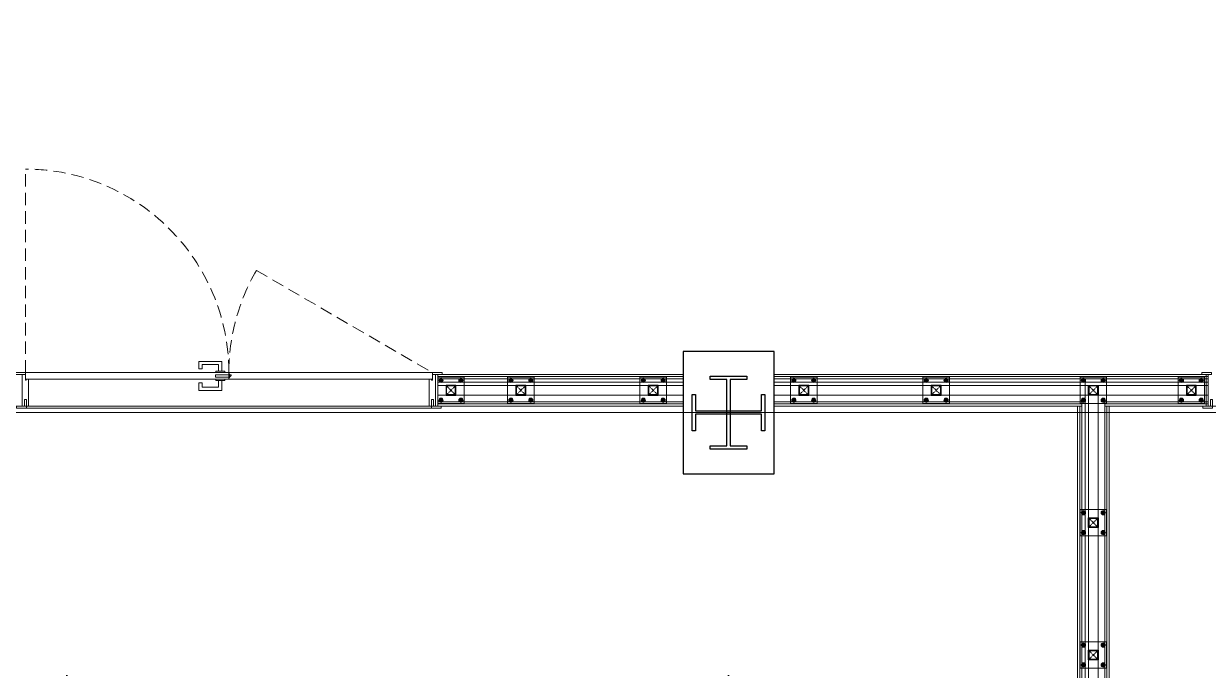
# Model space of a CAD drawing. Header units: centimetres. Extents: x 405464 to 563355, y 50011 to 66875.
# Drawn here: x 514062 to 514778, y 53764 to 54154 of the extents above; entities that cross this region are included whole.
import ezdxf

# ---------------------------------------------------------------- set-up
doc = ezdxf.new("R2010")
doc.units = ezdxf.units.CM
for name, pattern in [('CHAIN', [0.3543, 0.2362, -0.0295, 0.0591, -0.0295]), ('DASHDOT', [25.4, 12.7, -6.35, 0, -6.35]), ('M00$0$CENTER', [50.8, 31.75, -6.35, 6.35, -6.35]), ('M00$0$HIDDEN', [0.375, 0.25, -0.125])]:
    doc.linetypes.add(name, pattern=pattern)
doc.layers.get('0').update_dxf_attribs({"lineweight": 9})
doc.layers.add('-MH_Ad', color=1, linetype='Continuous', lineweight=9, true_color=0xff0000)
doc.layers.add('DV_alçıpanel_duvar_yeni', color=1, linetype='Continuous', lineweight=20, true_color=0xff0000)
for name, color, linetype, lineweight in [('0-KRCN-MİMARİ-220526', 8, 'Continuous', 9), ('A_Aks', 30, 'DASHDOT', 9), ('A_celik', 1, 'Continuous', 25), ('A_Duvar-alçiplak', 3, 'Continuous', 30), ('D_Alcipan_YL', 13, 'BATTING', 13), ('G_0.09', 254, 'Continuous', 9), ('G_0.13', 145, 'Continuous', 13), ('M00$0$A_Iskelet', 20, 'Continuous', 25), ('M00$0$D_Merkez', 51, 'M00$0$CENTER', 13), ('M00$0$D_Profil', 155, 'Continuous', 15), ('M00$0$KP_Acilim', 201, 'M00$0$HIDDEN', 15), ('M00$0$KP_Aksesuar', 9, 'Continuous', 9), ('M00$0$Y_Hidden_[Gizli]', 9, 'M00$0$HIDDEN', 9), ('MH_Alan', 51, 'Continuous', 9), ('TF_Cihaz', 20, 'Continuous', 13)]:
    doc.layers.add(name, color=color, linetype=linetype, lineweight=lineweight)
doc.linetypes.add('BATTING', pattern='A,0.0001,-0.1,[134,ltypeshp.shx,S=0.1,R=0,X=-0.1,Y=0],-0.2,[134,ltypeshp.shx,S=0.1,R=180,X=0.1,Y=0],-0.1', length=0.4001)

# ---------------------------------------------------------------- blocks, each defined once
blk = doc.blocks.new('a_aks')
at = {"layer": 'A_Aks', "color": 8, "ltscale": 200}
for p, q in [((9730, 5308.05), (9730, -831.11)), ((10130, 5308.05), (10130, -831.11)), ((-743.44, 1657), (12633.63, 1657))]:
    blk.add_line(p, q, dxfattribs=at)
blk = doc.blocks.new('mimari_yeni_durum')
at = {"layer": 'A_celik', "color": 8}
for points in [[(10119, 1679), (10141, 1679), (10141, 1677), (10131, 1677), (10131, 1637), (10141, 1637), (10141, 1635), (10119, 1635), (10119, 1637), (10129, 1637), (10129, 1677), (10119, 1677), (10119, 1679)], [(10108, 1646), (10108, 1668), (10110, 1668), (10110, 1658), (10150, 1658), (10150, 1668), (10152, 1668), (10152, 1646), (10150, 1646), (10150, 1656), (10110, 1656), (10110, 1646), (10108, 1646)]]:
    blk.add_lwpolyline(points, dxfattribs=at)
at = {"layer": 'A_Duvar-alçiplak', "color": 8}
blk.add_lwpolyline([(10102.5, 1620), (10157.5, 1620), (10157.5, 1694), (10102.5, 1694)], close=True, dxfattribs=at)
at = {"layer": 'A_Aks', "color": 8}
blk.add_blockref('a_aks', (0, 0), dxfattribs=at)
blk = doc.blocks.new('A$C17b1b0ad')
at = {"layer": 'MH_Alan', "color": 8}
for points in [[(9643, 1661), (10102.5, 1661), (10102.5, 1620), (10157.5, 1620), (10157.5, 1661), (10341, 1661), (10341, 77), (10151, 77), (10151, 88), (10109, 88), (10109, 77), (9751, 77), (9751, 88), (9709, 88), (9709, 77), (9643, 77)], [(10360, 77), (10509, 77), (10509, 88), (10551, 88), (10551, 77), (10909, 77), (10909, 88), (10951, 88), (10951, 77), (11058, 77), (11058, 1661), (10360, 1661)]]:
    blk.add_lwpolyline(points, close=True, dxfattribs=at)
blk = doc.blocks.new('*U114')
at = {"ltscale": 40}
blk.add_lwpolyline([(0, 0), (0, 6), (6, 6), (6, 0)], close=True, dxfattribs=at)
at = {"layer": 'M00$0$D_Merkez', "ltscale": 0.015}
for points in [[(0, 0), (6, 6)], [(0, 6), (6, 0)]]:
    blk.add_lwpolyline(points, dxfattribs=at)
at = {"layer": 'M00$0$D_Profil', "ltscale": 40}
blk.add_lwpolyline([(0.4, 0.4), (0.4, 5.6), (5.6, 5.6), (5.6, 0.4)], close=True, dxfattribs=at)
blk = doc.blocks.new('duvarlar')
at = {"color": 8}
for points in [[(9705, 1681.2), (9699, 1681.2), (9699, 1680), (9705, 1680)], [(9705.5, 1677.2), (9707, 1677.2), (9707, 1661), (9705.6, 1661), (9705.6, 1665), (9704.4, 1665), (9704.4, 1661), (9703, 1661), (9703, 1680), (9705, 1680), (9705, 1676.7), (9705.5, 1676.7)], [(9828, 1681.2), (9828, 1677.2), (9705, 1677.2), (9705, 1681.2)], [(9828, 1681.2), (9828, 1677.2), (9951, 1677.2), (9951, 1681.2)], [(9950.4, 1661), (9950.4, 1665), (9951.6, 1665), (9951.6, 1661), (9953, 1661), (9953, 1680), (9951, 1680), (9951, 1676.7), (9950.5, 1676.7), (9950.5, 1677.2), (9949, 1677.2), (9949, 1661)], [(9951, 1681.2), (9957, 1681.2), (9957, 1680), (9951, 1680)], [(9970.25, 1662.5), (9954.25, 1662.5), (9954.25, 1678.5), (9970.25, 1678.5)], [(10012.5, 1662.5), (9996.5, 1662.5), (9996.5, 1678.5), (10012.5, 1678.5)], [(10092.5, 1662.5), (10076.5, 1662.5), (10076.5, 1678.5), (10092.5, 1678.5)], [(10183.5, 1662.5), (10167.5, 1662.5), (10167.5, 1678.5), (10183.5, 1678.5)], [(10263.5, 1662.5), (10247.5, 1662.5), (10247.5, 1678.5), (10263.5, 1678.5)], [(10358.5, 1662.5), (10358.5, 1678.5), (10342.5, 1678.5), (10342.5, 1662.5)], [(10417.75, 1662.5), (10401.75, 1662.5), (10401.75, 1678.5), (10417.75, 1678.5)], [(10422, 1681.2), (10416, 1681.2), (10416, 1680), (10422, 1680)], [(9704.4, 1661), (9699.6, 1661), (9699.6, 1659.8), (9705.6, 1659.8), (9705.6, 1665), (9704.4, 1665)], [(9951.6, 1661), (9956.4, 1661), (9956.4, 1659.8), (9950.4, 1659.8), (9950.4, 1665), (9951.6, 1665)], [(10421.4, 1661), (10416.6, 1661), (10416.6, 1659.8), (10422.6, 1659.8), (10422.6, 1665), (10421.4, 1665)], [(10358.5, 1582.5), (10358.5, 1598.5), (10342.5, 1598.5), (10342.5, 1582.5)], [(10358.5, 1502.5), (10358.5, 1518.5), (10342.5, 1518.5), (10342.5, 1502.5)]]:
    blk.add_lwpolyline(points, close=True, dxfattribs=at)
at = {"layer": 'D_Alcipan_YL', "color": 8, "linetype": 'BATTING', "ltscale": 4}
for p, q in [((9954.25, 1675.5), (10102.5, 1675.5)), ((10157.5, 1675.5), (10420, 1675.5)), ((10345.5, 1675.5), (10345.5, 77))]:
    blk.add_line(p, q, dxfattribs=at)
at = {"layer": 'DV_alçıpanel_duvar_yeni', "color": 8}
for p, q in [((9953, 1680), (10102.5, 1680)), ((9953, 1680), (10102.5, 1680)), ((10102.5, 1678.75), (9954.25, 1678.75)), ((9954.25, 1677.5), (10102.5, 1677.5)), ((10157.5, 1680), (10420, 1680)), ((10157.5, 1680), (10420, 1680)), ((10420, 1678.75), (10157.5, 1678.75)), ((10157.5, 1677.5), (10420, 1677.5)), ((9954.25, 1663.5), (10102.5, 1663.5)), ((9954.25, 1662.25), (10102.5, 1662.25)), ((10102.5, 1662.25), (9954.25, 1662.25)), ((10157.5, 1663.5), (10343.5, 1663.5)), ((10157.5, 1662.25), (10343.5, 1662.25)), ((10343.5, 1662.25), (10157.5, 1662.25)), ((10343.5, 1663.5), (10343.5, 77)), ((10357.5, 1663.5), (10357.5, 77)), ((10357.5, 1663.5), (10420, 1663.5)), ((10357.5, 1662.25), (10420, 1662.25)), ((10420, 1662.25), (10357.5, 1662.25)), ((9953, 1661), (10102.5, 1661)), ((10157.5, 1661), (10343.5, 1661)), ((10341, 1661), (10341, 77)), ((10342.25, 1661), (10342.25, 77)), ((10357.5, 1661), (10420, 1661)), ((10358.75, 1661), (10358.75, 77)), ((10360, 1661), (10360, 77))]:
    blk.add_line(p, q, dxfattribs=at)
at = {"layer": 'G_0.09', "color": 8}
for p, q in [((9955.08, 1676.5), (9955.66, 1677.51)), ((9955.66, 1675.49), (9955.08, 1676.5)), ((9955.66, 1677.51), (9956.84, 1677.51)), ((9956.84, 1675.49), (9955.66, 1675.49)), ((9956.84, 1677.51), (9957.42, 1676.5)), ((9957.42, 1676.5), (9956.84, 1675.49)), ((9967.66, 1677.51), (9967.08, 1676.5)), ((9967.08, 1676.5), (9967.66, 1675.49)), ((9968.84, 1677.51), (9967.66, 1677.51)), ((9967.66, 1675.49), (9968.84, 1675.49)), ((9969.42, 1676.5), (9968.84, 1677.51)), ((9968.84, 1675.49), (9969.42, 1676.5)), ((9997.33, 1676.5), (9997.91, 1677.51)), ((9997.91, 1675.49), (9997.33, 1676.5)), ((9997.91, 1677.51), (9999.09, 1677.51)), ((9999.09, 1675.49), (9997.91, 1675.49)), ((9999.09, 1677.51), (9999.67, 1676.5)), ((9999.67, 1676.5), (9999.09, 1675.49)), ((10009.91, 1677.51), (10009.33, 1676.5)), ((10009.33, 1676.5), (10009.91, 1675.49)), ((10011.09, 1677.51), (10009.91, 1677.51)), ((10009.91, 1675.49), (10011.09, 1675.49)), ((10011.67, 1676.5), (10011.09, 1677.51)), ((10011.09, 1675.49), (10011.67, 1676.5)), ((10077.33, 1676.5), (10077.91, 1677.51)), ((10077.91, 1675.49), (10077.33, 1676.5)), ((10077.91, 1677.51), (10079.09, 1677.51)), ((10079.09, 1675.49), (10077.91, 1675.49)), ((10079.09, 1677.51), (10079.67, 1676.5)), ((10079.67, 1676.5), (10079.09, 1675.49)), ((10089.91, 1677.51), (10089.33, 1676.5)), ((10089.33, 1676.5), (10089.91, 1675.49)), ((10091.09, 1677.51), (10089.91, 1677.51)), ((10089.91, 1675.49), (10091.09, 1675.49)), ((10091.67, 1676.5), (10091.09, 1677.51)), ((10091.09, 1675.49), (10091.67, 1676.5)), ((10168.33, 1676.5), (10168.91, 1677.51)), ((10168.91, 1675.49), (10168.33, 1676.5)), ((10168.91, 1677.51), (10170.09, 1677.51)), ((10170.09, 1675.49), (10168.91, 1675.49)), ((10170.09, 1677.51), (10170.67, 1676.5)), ((10170.67, 1676.5), (10170.09, 1675.49)), ((10180.91, 1677.51), (10180.33, 1676.5)), ((10180.33, 1676.5), (10180.91, 1675.49)), ((10182.09, 1677.51), (10180.91, 1677.51)), ((10180.91, 1675.49), (10182.09, 1675.49)), ((10182.67, 1676.5), (10182.09, 1677.51)), ((10182.09, 1675.49), (10182.67, 1676.5)), ((10248.33, 1676.5), (10248.91, 1677.51)), ((10248.91, 1675.49), (10248.33, 1676.5)), ((10248.91, 1677.51), (10250.09, 1677.51)), ((10250.09, 1675.49), (10248.91, 1675.49)), ((10250.09, 1677.51), (10250.67, 1676.5)), ((10250.67, 1676.5), (10250.09, 1675.49)), ((10260.91, 1677.51), (10260.33, 1676.5)), ((10260.33, 1676.5), (10260.91, 1675.49)), ((10262.09, 1677.51), (10260.91, 1677.51)), ((10260.91, 1675.49), (10262.09, 1675.49)), ((10262.67, 1676.5), (10262.09, 1677.51)), ((10262.09, 1675.49), (10262.67, 1676.5)), ((10344.5, 1677.67), (10343.49, 1677.09)), ((10343.49, 1677.09), (10343.49, 1675.91)), ((10343.49, 1675.91), (10344.5, 1675.33)), ((10345.51, 1677.09), (10344.5, 1677.67)), ((10344.5, 1675.33), (10345.51, 1675.91)), ((10345.51, 1675.91), (10345.51, 1677.09)), ((10355.49, 1677.09), (10356.5, 1677.67)), ((10355.49, 1675.91), (10355.49, 1677.09)), ((10356.5, 1675.33), (10355.49, 1675.91)), ((10356.5, 1677.67), (10357.51, 1677.09)), ((10357.51, 1675.91), (10356.5, 1675.33)), ((10357.51, 1677.09), (10357.51, 1675.91)), ((10402.58, 1676.5), (10403.16, 1677.51)), ((10403.16, 1675.49), (10402.58, 1676.5)), ((10403.16, 1677.51), (10404.34, 1677.51)), ((10404.34, 1675.49), (10403.16, 1675.49)), ((10404.34, 1677.51), (10404.92, 1676.5)), ((10404.92, 1676.5), (10404.34, 1675.49)), ((10415.16, 1677.51), (10414.58, 1676.5)), ((10414.58, 1676.5), (10415.16, 1675.49)), ((10416.34, 1677.51), (10415.16, 1677.51)), ((10415.16, 1675.49), (10416.34, 1675.49)), ((10416.92, 1676.5), (10416.34, 1677.51)), ((10416.34, 1675.49), (10416.92, 1676.5)), ((9955.66, 1665.51), (9955.08, 1664.5)), ((9955.08, 1664.5), (9955.66, 1663.49)), ((9956.84, 1665.51), (9955.66, 1665.51)), ((9955.66, 1663.49), (9956.84, 1663.49)), ((9957.42, 1664.5), (9956.84, 1665.51)), ((9956.84, 1663.49), (9957.42, 1664.5)), ((9967.08, 1664.5), (9967.66, 1665.51)), ((9967.66, 1663.49), (9967.08, 1664.5)), ((9967.66, 1665.51), (9968.84, 1665.51)), ((9968.84, 1663.49), (9967.66, 1663.49)), ((9968.84, 1665.51), (9969.42, 1664.5)), ((9969.42, 1664.5), (9968.84, 1663.49)), ((9997.91, 1665.51), (9997.33, 1664.5)), ((9997.33, 1664.5), (9997.91, 1663.49)), ((9999.09, 1665.51), (9997.91, 1665.51)), ((9997.91, 1663.49), (9999.09, 1663.49)), ((9999.67, 1664.5), (9999.09, 1665.51)), ((9999.09, 1663.49), (9999.67, 1664.5)), ((10009.33, 1664.5), (10009.91, 1665.51)), ((10009.91, 1663.49), (10009.33, 1664.5)), ((10009.91, 1665.51), (10011.09, 1665.51)), ((10011.09, 1663.49), (10009.91, 1663.49)), ((10011.09, 1665.51), (10011.67, 1664.5)), ((10011.67, 1664.5), (10011.09, 1663.49)), ((10077.91, 1665.51), (10077.33, 1664.5)), ((10077.33, 1664.5), (10077.91, 1663.49)), ((10079.09, 1665.51), (10077.91, 1665.51)), ((10077.91, 1663.49), (10079.09, 1663.49)), ((10079.67, 1664.5), (10079.09, 1665.51)), ((10079.09, 1663.49), (10079.67, 1664.5)), ((10089.33, 1664.5), (10089.91, 1665.51)), ((10089.91, 1663.49), (10089.33, 1664.5)), ((10089.91, 1665.51), (10091.09, 1665.51)), ((10091.09, 1663.49), (10089.91, 1663.49)), ((10091.09, 1665.51), (10091.67, 1664.5)), ((10091.67, 1664.5), (10091.09, 1663.49)), ((10168.91, 1665.51), (10168.33, 1664.5)), ((10168.33, 1664.5), (10168.91, 1663.49)), ((10170.09, 1665.51), (10168.91, 1665.51)), ((10168.91, 1663.49), (10170.09, 1663.49)), ((10170.67, 1664.5), (10170.09, 1665.51)), ((10170.09, 1663.49), (10170.67, 1664.5)), ((10180.33, 1664.5), (10180.91, 1665.51)), ((10180.91, 1663.49), (10180.33, 1664.5)), ((10180.91, 1665.51), (10182.09, 1665.51)), ((10182.09, 1663.49), (10180.91, 1663.49)), ((10182.09, 1665.51), (10182.67, 1664.5)), ((10182.67, 1664.5), (10182.09, 1663.49)), ((10248.91, 1665.51), (10248.33, 1664.5)), ((10248.33, 1664.5), (10248.91, 1663.49)), ((10250.09, 1665.51), (10248.91, 1665.51)), ((10248.91, 1663.49), (10250.09, 1663.49)), ((10250.67, 1664.5), (10250.09, 1665.51)), ((10250.09, 1663.49), (10250.67, 1664.5)), ((10260.33, 1664.5), (10260.91, 1665.51)), ((10260.91, 1663.49), (10260.33, 1664.5)), ((10260.91, 1665.51), (10262.09, 1665.51)), ((10262.09, 1663.49), (10260.91, 1663.49)), ((10262.09, 1665.51), (10262.67, 1664.5)), ((10262.67, 1664.5), (10262.09, 1663.49)), ((10343.49, 1665.09), (10344.5, 1665.67)), ((10343.49, 1663.91), (10343.49, 1665.09)), ((10344.5, 1663.33), (10343.49, 1663.91)), ((10344.5, 1665.67), (10345.51, 1665.09)), ((10345.51, 1663.91), (10344.5, 1663.33)), ((10345.51, 1665.09), (10345.51, 1663.91)), ((10356.5, 1665.67), (10355.49, 1665.09)), ((10355.49, 1665.09), (10355.49, 1663.91)), ((10355.49, 1663.91), (10356.5, 1663.33)), ((10357.51, 1665.09), (10356.5, 1665.67)), ((10356.5, 1663.33), (10357.51, 1663.91)), ((10357.51, 1663.91), (10357.51, 1665.09)), ((10403.16, 1665.51), (10402.58, 1664.5)), ((10402.58, 1664.5), (10403.16, 1663.49)), ((10404.34, 1665.51), (10403.16, 1665.51)), ((10403.16, 1663.49), (10404.34, 1663.49)), ((10404.92, 1664.5), (10404.34, 1665.51)), ((10404.34, 1663.49), (10404.92, 1664.5)), ((10414.58, 1664.5), (10415.16, 1665.51)), ((10415.16, 1663.49), (10414.58, 1664.5)), ((10415.16, 1665.51), (10416.34, 1665.51)), ((10416.34, 1663.49), (10415.16, 1663.49)), ((10416.34, 1665.51), (10416.92, 1664.5)), ((10416.92, 1664.5), (10416.34, 1663.49)), ((10344.5, 1597.67), (10343.49, 1597.09)), ((10343.49, 1597.09), (10343.49, 1595.91)), ((10345.51, 1597.09), (10344.5, 1597.67)), ((10345.51, 1595.91), (10345.51, 1597.09)), ((10355.49, 1597.09), (10356.5, 1597.67)), ((10355.49, 1595.91), (10355.49, 1597.09)), ((10356.5, 1597.67), (10357.51, 1597.09)), ((10357.51, 1597.09), (10357.51, 1595.91)), ((10343.49, 1595.91), (10344.5, 1595.33)), ((10344.5, 1595.33), (10345.51, 1595.91)), ((10356.5, 1595.33), (10355.49, 1595.91)), ((10357.51, 1595.91), (10356.5, 1595.33)), ((10343.49, 1585.09), (10344.5, 1585.67)), ((10343.49, 1583.91), (10343.49, 1585.09)), ((10344.5, 1583.33), (10343.49, 1583.91)), ((10344.5, 1585.67), (10345.51, 1585.09)), ((10345.51, 1583.91), (10344.5, 1583.33)), ((10345.51, 1585.09), (10345.51, 1583.91)), ((10356.5, 1585.67), (10355.49, 1585.09)), ((10355.49, 1585.09), (10355.49, 1583.91)), ((10355.49, 1583.91), (10356.5, 1583.33)), ((10357.51, 1585.09), (10356.5, 1585.67)), ((10356.5, 1583.33), (10357.51, 1583.91)), ((10357.51, 1583.91), (10357.51, 1585.09)), ((10344.5, 1517.67), (10343.49, 1517.09)), ((10343.49, 1517.09), (10343.49, 1515.91)), ((10343.49, 1515.91), (10344.5, 1515.33)), ((10345.51, 1517.09), (10344.5, 1517.67)), ((10344.5, 1515.33), (10345.51, 1515.91)), ((10345.51, 1515.91), (10345.51, 1517.09)), ((10355.49, 1517.09), (10356.5, 1517.67)), ((10355.49, 1515.91), (10355.49, 1517.09)), ((10356.5, 1515.33), (10355.49, 1515.91)), ((10356.5, 1517.67), (10357.51, 1517.09)), ((10357.51, 1515.91), (10356.5, 1515.33)), ((10357.51, 1517.09), (10357.51, 1515.91)), ((10343.49, 1505.09), (10344.5, 1505.67)), ((10343.49, 1503.91), (10343.49, 1505.09)), ((10344.5, 1503.33), (10343.49, 1503.91)), ((10344.5, 1505.67), (10345.51, 1505.09)), ((10345.51, 1503.91), (10344.5, 1503.33)), ((10345.51, 1505.09), (10345.51, 1503.91)), ((10356.5, 1505.67), (10355.49, 1505.09)), ((10355.49, 1505.09), (10355.49, 1503.91)), ((10355.49, 1503.91), (10356.5, 1503.33)), ((10357.51, 1505.09), (10356.5, 1505.67)), ((10356.5, 1503.33), (10357.51, 1503.91)), ((10357.51, 1503.91), (10357.51, 1505.09))]:
    blk.add_line(p, q, dxfattribs=at)
at = {"layer": 'G_0.09', "color": 8, "linetype": 'CHAIN', "ltscale": 3}
for p, q in [((9957.42, 1676.5), (9955.08, 1676.5)), ((9956.25, 1677.51), (9956.25, 1675.49)), ((9967.08, 1676.5), (9969.42, 1676.5)), ((9968.25, 1677.51), (9968.25, 1675.49)), ((9999.67, 1676.5), (9997.33, 1676.5)), ((9998.5, 1677.51), (9998.5, 1675.49)), ((10009.33, 1676.5), (10011.67, 1676.5)), ((10010.5, 1677.51), (10010.5, 1675.49)), ((10079.67, 1676.5), (10077.33, 1676.5)), ((10078.5, 1677.51), (10078.5, 1675.49)), ((10089.33, 1676.5), (10091.67, 1676.5)), ((10090.5, 1677.51), (10090.5, 1675.49)), ((10170.67, 1676.5), (10168.33, 1676.5)), ((10169.5, 1677.51), (10169.5, 1675.49)), ((10180.33, 1676.5), (10182.67, 1676.5)), ((10181.5, 1677.51), (10181.5, 1675.49)), ((10250.67, 1676.5), (10248.33, 1676.5)), ((10249.5, 1677.51), (10249.5, 1675.49)), ((10260.33, 1676.5), (10262.67, 1676.5)), ((10261.5, 1677.51), (10261.5, 1675.49)), ((10343.49, 1676.5), (10345.51, 1676.5)), ((10344.5, 1675.33), (10344.5, 1677.67)), ((10357.51, 1676.5), (10355.49, 1676.5)), ((10356.5, 1675.33), (10356.5, 1677.67)), ((10404.92, 1676.5), (10402.58, 1676.5)), ((10403.75, 1677.51), (10403.75, 1675.49)), ((10414.58, 1676.5), (10416.92, 1676.5)), ((10415.75, 1677.51), (10415.75, 1675.49)), ((9957.42, 1664.5), (9955.08, 1664.5)), ((9956.25, 1663.49), (9956.25, 1665.51)), ((9967.08, 1664.5), (9969.42, 1664.5)), ((9968.25, 1663.49), (9968.25, 1665.51)), ((9999.67, 1664.5), (9997.33, 1664.5)), ((9998.5, 1663.49), (9998.5, 1665.51)), ((10009.33, 1664.5), (10011.67, 1664.5)), ((10010.5, 1663.49), (10010.5, 1665.51)), ((10079.67, 1664.5), (10077.33, 1664.5)), ((10078.5, 1663.49), (10078.5, 1665.51)), ((10089.33, 1664.5), (10091.67, 1664.5)), ((10090.5, 1663.49), (10090.5, 1665.51)), ((10170.67, 1664.5), (10168.33, 1664.5)), ((10169.5, 1663.49), (10169.5, 1665.51)), ((10180.33, 1664.5), (10182.67, 1664.5)), ((10181.5, 1663.49), (10181.5, 1665.51)), ((10250.67, 1664.5), (10248.33, 1664.5)), ((10249.5, 1663.49), (10249.5, 1665.51)), ((10260.33, 1664.5), (10262.67, 1664.5)), ((10261.5, 1663.49), (10261.5, 1665.51)), ((10343.49, 1664.5), (10345.51, 1664.5)), ((10344.5, 1665.67), (10344.5, 1663.33)), ((10357.51, 1664.5), (10355.49, 1664.5)), ((10356.5, 1665.67), (10356.5, 1663.33)), ((10404.92, 1664.5), (10402.58, 1664.5)), ((10403.75, 1663.49), (10403.75, 1665.51)), ((10414.58, 1664.5), (10416.92, 1664.5)), ((10415.75, 1663.49), (10415.75, 1665.51)), ((10344.5, 1595.33), (10344.5, 1597.67)), ((10356.5, 1595.33), (10356.5, 1597.67)), ((10343.49, 1596.5), (10345.51, 1596.5)), ((10357.51, 1596.5), (10355.49, 1596.5)), ((10343.49, 1584.5), (10345.51, 1584.5)), ((10344.5, 1585.67), (10344.5, 1583.33)), ((10357.51, 1584.5), (10355.49, 1584.5)), ((10356.5, 1585.67), (10356.5, 1583.33)), ((10343.49, 1516.5), (10345.51, 1516.5)), ((10344.5, 1515.33), (10344.5, 1517.67)), ((10357.51, 1516.5), (10355.49, 1516.5)), ((10356.5, 1515.33), (10356.5, 1517.67)), ((10343.49, 1504.5), (10345.51, 1504.5)), ((10344.5, 1505.67), (10344.5, 1503.33)), ((10357.51, 1504.5), (10355.49, 1504.5)), ((10356.5, 1505.67), (10356.5, 1503.33))]:
    blk.add_line(p, q, dxfattribs=at)
at = {"layer": 'G_0.09', "color": 8}
for centre, radius in [((9956.25, 1676.5), 1.28), ((9956.25, 1676.5), 0.917), ((9956.25, 1676.5), 0.9), ((9956.25, 1676.5), 0.693), ((9956.25, 1676.5), 0.64), ((9956.25, 1676.5), 0.539), ((9968.25, 1676.5), 1.28), ((9968.25, 1676.5), 0.917), ((9968.25, 1676.5), 0.9), ((9968.25, 1676.5), 0.693), ((9968.25, 1676.5), 0.64), ((9968.25, 1676.5), 0.539), ((9998.5, 1676.5), 1.28), ((9998.5, 1676.5), 0.917), ((9998.5, 1676.5), 0.9), ((9998.5, 1676.5), 0.693), ((9998.5, 1676.5), 0.64), ((9998.5, 1676.5), 0.539), ((10010.5, 1676.5), 1.28), ((10010.5, 1676.5), 0.917), ((10010.5, 1676.5), 0.9), ((10010.5, 1676.5), 0.693), ((10010.5, 1676.5), 0.64), ((10010.5, 1676.5), 0.539), ((10078.5, 1676.5), 1.28), ((10078.5, 1676.5), 0.917), ((10078.5, 1676.5), 0.9), ((10078.5, 1676.5), 0.693), ((10078.5, 1676.5), 0.64), ((10078.5, 1676.5), 0.539), ((10090.5, 1676.5), 1.28), ((10090.5, 1676.5), 0.917), ((10090.5, 1676.5), 0.9), ((10090.5, 1676.5), 0.693), ((10090.5, 1676.5), 0.64), ((10090.5, 1676.5), 0.539), ((10169.5, 1676.5), 1.28), ((10169.5, 1676.5), 0.917), ((10169.5, 1676.5), 0.9), ((10169.5, 1676.5), 0.693), ((10169.5, 1676.5), 0.64), ((10169.5, 1676.5), 0.539), ((10181.5, 1676.5), 1.28), ((10181.5, 1676.5), 0.917), ((10181.5, 1676.5), 0.9), ((10181.5, 1676.5), 0.693), ((10181.5, 1676.5), 0.64), ((10181.5, 1676.5), 0.539), ((10249.5, 1676.5), 1.28), ((10249.5, 1676.5), 0.917), ((10249.5, 1676.5), 0.9), ((10249.5, 1676.5), 0.693), ((10249.5, 1676.5), 0.64), ((10249.5, 1676.5), 0.539), ((10261.5, 1676.5), 1.28), ((10261.5, 1676.5), 0.917), ((10261.5, 1676.5), 0.9), ((10261.5, 1676.5), 0.693), ((10261.5, 1676.5), 0.64), ((10261.5, 1676.5), 0.539), ((10344.5, 1676.5), 1.28), ((10344.5, 1676.5), 0.917), ((10344.5, 1676.5), 0.9), ((10344.5, 1676.5), 0.693), ((10344.5, 1676.5), 0.64), ((10344.5, 1676.5), 0.539), ((10356.5, 1676.5), 1.28), ((10356.5, 1676.5), 0.917), ((10356.5, 1676.5), 0.9), ((10356.5, 1676.5), 0.693), ((10356.5, 1676.5), 0.64), ((10356.5, 1676.5), 0.539), ((10403.75, 1676.5), 1.28), ((10403.75, 1676.5), 0.917), ((10403.75, 1676.5), 0.9), ((10403.75, 1676.5), 0.693), ((10403.75, 1676.5), 0.64), ((10403.75, 1676.5), 0.539), ((10415.75, 1676.5), 1.28), ((10415.75, 1676.5), 0.917), ((10415.75, 1676.5), 0.9), ((10415.75, 1676.5), 0.693), ((10415.75, 1676.5), 0.64), ((10415.75, 1676.5), 0.539), ((9956.25, 1664.5), 1.28), ((9956.25, 1664.5), 0.917), ((9956.25, 1664.5), 0.9), ((9956.25, 1664.5), 0.693), ((9956.25, 1664.5), 0.64), ((9956.25, 1664.5), 0.539), ((9968.25, 1664.5), 1.28), ((9968.25, 1664.5), 0.917), ((9968.25, 1664.5), 0.9), ((9968.25, 1664.5), 0.693), ((9968.25, 1664.5), 0.64), ((9968.25, 1664.5), 0.539), ((9998.5, 1664.5), 1.28), ((9998.5, 1664.5), 0.917), ((9998.5, 1664.5), 0.9), ((9998.5, 1664.5), 0.693), ((9998.5, 1664.5), 0.64), ((9998.5, 1664.5), 0.539), ((10010.5, 1664.5), 1.28), ((10010.5, 1664.5), 0.917), ((10010.5, 1664.5), 0.9), ((10010.5, 1664.5), 0.693), ((10010.5, 1664.5), 0.64), ((10010.5, 1664.5), 0.539), ((10078.5, 1664.5), 1.28), ((10078.5, 1664.5), 0.917), ((10078.5, 1664.5), 0.9), ((10078.5, 1664.5), 0.693), ((10078.5, 1664.5), 0.64), ((10078.5, 1664.5), 0.539), ((10090.5, 1664.5), 1.28), ((10090.5, 1664.5), 0.917), ((10090.5, 1664.5), 0.9), ((10090.5, 1664.5), 0.693), ((10090.5, 1664.5), 0.64), ((10090.5, 1664.5), 0.539), ((10169.5, 1664.5), 1.28), ((10169.5, 1664.5), 0.917), ((10169.5, 1664.5), 0.9), ((10169.5, 1664.5), 0.693), ((10169.5, 1664.5), 0.64), ((10169.5, 1664.5), 0.539), ((10181.5, 1664.5), 1.28), ((10181.5, 1664.5), 0.917), ((10181.5, 1664.5), 0.9), ((10181.5, 1664.5), 0.693), ((10181.5, 1664.5), 0.64), ((10181.5, 1664.5), 0.539), ((10249.5, 1664.5), 1.28), ((10249.5, 1664.5), 0.917), ((10249.5, 1664.5), 0.9), ((10249.5, 1664.5), 0.693), ((10249.5, 1664.5), 0.64), ((10249.5, 1664.5), 0.539), ((10261.5, 1664.5), 1.28), ((10261.5, 1664.5), 0.917), ((10261.5, 1664.5), 0.9), ((10261.5, 1664.5), 0.693), ((10261.5, 1664.5), 0.64), ((10261.5, 1664.5), 0.539), ((10344.5, 1664.5), 1.28), ((10344.5, 1664.5), 0.917), ((10344.5, 1664.5), 0.9), ((10344.5, 1664.5), 0.693), ((10344.5, 1664.5), 0.64), ((10344.5, 1664.5), 0.539), ((10356.5, 1664.5), 1.28), ((10356.5, 1664.5), 0.917), ((10356.5, 1664.5), 0.9), ((10356.5, 1664.5), 0.693), ((10356.5, 1664.5), 0.64), ((10356.5, 1664.5), 0.539), ((10403.75, 1664.5), 1.28), ((10403.75, 1664.5), 0.917), ((10403.75, 1664.5), 0.9), ((10403.75, 1664.5), 0.693), ((10403.75, 1664.5), 0.64), ((10403.75, 1664.5), 0.539), ((10415.75, 1664.5), 1.28), ((10415.75, 1664.5), 0.917), ((10415.75, 1664.5), 0.9), ((10415.75, 1664.5), 0.693), ((10415.75, 1664.5), 0.64), ((10415.75, 1664.5), 0.539), ((10344.5, 1596.5), 1.28), ((10344.5, 1596.5), 0.917), ((10344.5, 1596.5), 0.9), ((10344.5, 1596.5), 0.693), ((10344.5, 1596.5), 0.64), ((10344.5, 1596.5), 0.539), ((10356.5, 1596.5), 1.28), ((10356.5, 1596.5), 0.917), ((10356.5, 1596.5), 0.9), ((10356.5, 1596.5), 0.693), ((10356.5, 1596.5), 0.64), ((10356.5, 1596.5), 0.539), ((10344.5, 1584.5), 1.28), ((10344.5, 1584.5), 0.917), ((10344.5, 1584.5), 0.9), ((10344.5, 1584.5), 0.693), ((10344.5, 1584.5), 0.64), ((10344.5, 1584.5), 0.539), ((10356.5, 1584.5), 1.28), ((10356.5, 1584.5), 0.917), ((10356.5, 1584.5), 0.9), ((10356.5, 1584.5), 0.693), ((10356.5, 1584.5), 0.64), ((10356.5, 1584.5), 0.539), ((10344.5, 1516.5), 1.28), ((10344.5, 1516.5), 0.917), ((10344.5, 1516.5), 0.9), ((10344.5, 1516.5), 0.693), ((10344.5, 1516.5), 0.64), ((10344.5, 1516.5), 0.539), ((10356.5, 1516.5), 1.28), ((10356.5, 1516.5), 0.917), ((10356.5, 1516.5), 0.9), ((10356.5, 1516.5), 0.693), ((10356.5, 1516.5), 0.64), ((10356.5, 1516.5), 0.539), ((10344.5, 1504.5), 1.28), ((10344.5, 1504.5), 0.917), ((10344.5, 1504.5), 0.9), ((10344.5, 1504.5), 0.693), ((10344.5, 1504.5), 0.64), ((10344.5, 1504.5), 0.539), ((10356.5, 1504.5), 1.28), ((10356.5, 1504.5), 0.917), ((10356.5, 1504.5), 0.9), ((10356.5, 1504.5), 0.693), ((10356.5, 1504.5), 0.64), ((10356.5, 1504.5), 0.539)]:
    blk.add_circle(centre, radius, dxfattribs=at)
at = {"layer": 'G_0.09', "color": 8, "linetype": 'Continuous'}
for centre, start, end in [((9956.25, 1676.5), 72, 252), ((9956.25, 1676.5), 72, 252), ((9956.25, 1676.5), 252, 72), ((9956.25, 1676.5), 252, 72), ((9968.25, 1676.5), 108, 288), ((9968.25, 1676.5), 108, 288), ((9968.25, 1676.5), 288, 108), ((9968.25, 1676.5), 288, 108), ((9998.5, 1676.5), 72, 252), ((9998.5, 1676.5), 72, 252), ((9998.5, 1676.5), 252, 72), ((9998.5, 1676.5), 252, 72), ((10010.5, 1676.5), 108, 288), ((10010.5, 1676.5), 108, 288), ((10010.5, 1676.5), 288, 108), ((10010.5, 1676.5), 288, 108), ((10078.5, 1676.5), 72, 252), ((10078.5, 1676.5), 72, 252), ((10078.5, 1676.5), 252, 72), ((10078.5, 1676.5), 252, 72), ((10090.5, 1676.5), 108, 288), ((10090.5, 1676.5), 108, 288), ((10090.5, 1676.5), 288, 108), ((10090.5, 1676.5), 288, 108), ((10169.5, 1676.5), 72, 252), ((10169.5, 1676.5), 72, 252), ((10169.5, 1676.5), 252, 72), ((10169.5, 1676.5), 252, 72), ((10181.5, 1676.5), 108, 288), ((10181.5, 1676.5), 108, 288), ((10181.5, 1676.5), 288, 108), ((10181.5, 1676.5), 288, 108), ((10249.5, 1676.5), 72, 252), ((10249.5, 1676.5), 72, 252), ((10249.5, 1676.5), 252, 72), ((10249.5, 1676.5), 252, 72), ((10261.5, 1676.5), 108, 288), ((10261.5, 1676.5), 108, 288), ((10261.5, 1676.5), 288, 108), ((10261.5, 1676.5), 288, 108), ((10344.5, 1676.5), 18, 198), ((10344.5, 1676.5), 18, 198), ((10344.5, 1676.5), 198, 18), ((10344.5, 1676.5), 198, 18), ((10356.5, 1676.5), 162, 342), ((10356.5, 1676.5), 162, 342), ((10356.5, 1676.5), 342, 162), ((10356.5, 1676.5), 342, 162), ((10403.75, 1676.5), 72, 252), ((10403.75, 1676.5), 72, 252), ((10403.75, 1676.5), 252, 72), ((10403.75, 1676.5), 252, 72), ((10415.75, 1676.5), 108, 288), ((10415.75, 1676.5), 108, 288), ((10415.75, 1676.5), 288, 108), ((10415.75, 1676.5), 288, 108), ((9956.25, 1664.5), 108, 288), ((9956.25, 1664.5), 108, 288), ((9956.25, 1664.5), 288, 108), ((9956.25, 1664.5), 288, 108), ((9968.25, 1664.5), 72, 252), ((9968.25, 1664.5), 72, 252), ((9968.25, 1664.5), 252, 72), ((9968.25, 1664.5), 252, 72), ((9998.5, 1664.5), 108, 288), ((9998.5, 1664.5), 108, 288), ((9998.5, 1664.5), 288, 108), ((9998.5, 1664.5), 288, 108), ((10010.5, 1664.5), 72, 252), ((10010.5, 1664.5), 72, 252), ((10010.5, 1664.5), 252, 72), ((10010.5, 1664.5), 252, 72), ((10078.5, 1664.5), 108, 288), ((10078.5, 1664.5), 108, 288), ((10078.5, 1664.5), 288, 108), ((10078.5, 1664.5), 288, 108), ((10090.5, 1664.5), 72, 252), ((10090.5, 1664.5), 72, 252), ((10090.5, 1664.5), 252, 72), ((10090.5, 1664.5), 252, 72), ((10169.5, 1664.5), 108, 288), ((10169.5, 1664.5), 108, 288), ((10169.5, 1664.5), 288, 108), ((10169.5, 1664.5), 288, 108), ((10181.5, 1664.5), 72, 252), ((10181.5, 1664.5), 72, 252), ((10181.5, 1664.5), 252, 72), ((10181.5, 1664.5), 252, 72), ((10249.5, 1664.5), 108, 288), ((10249.5, 1664.5), 108, 288), ((10249.5, 1664.5), 288, 108), ((10249.5, 1664.5), 288, 108), ((10261.5, 1664.5), 72, 252), ((10261.5, 1664.5), 72, 252), ((10261.5, 1664.5), 252, 72), ((10261.5, 1664.5), 252, 72), ((10344.5, 1664.5), 162, 342), ((10344.5, 1664.5), 162, 342), ((10344.5, 1664.5), 342, 162), ((10344.5, 1664.5), 342, 162), ((10356.5, 1664.5), 18, 198), ((10356.5, 1664.5), 18, 198), ((10356.5, 1664.5), 198, 18), ((10356.5, 1664.5), 198, 18), ((10403.75, 1664.5), 108, 288), ((10403.75, 1664.5), 108, 288), ((10403.75, 1664.5), 288, 108), ((10403.75, 1664.5), 288, 108), ((10415.75, 1664.5), 72, 252), ((10415.75, 1664.5), 72, 252), ((10415.75, 1664.5), 252, 72), ((10415.75, 1664.5), 252, 72), ((10344.5, 1596.5), 18, 198), ((10344.5, 1596.5), 18, 198), ((10344.5, 1596.5), 198, 18), ((10344.5, 1596.5), 198, 18), ((10356.5, 1596.5), 162, 342), ((10356.5, 1596.5), 162, 342), ((10356.5, 1596.5), 342, 162), ((10356.5, 1596.5), 342, 162), ((10344.5, 1584.5), 162, 342), ((10344.5, 1584.5), 162, 342), ((10344.5, 1584.5), 342, 162), ((10344.5, 1584.5), 342, 162), ((10356.5, 1584.5), 18, 198), ((10356.5, 1584.5), 18, 198), ((10356.5, 1584.5), 198, 18), ((10356.5, 1584.5), 198, 18), ((10344.5, 1516.5), 18, 198), ((10344.5, 1516.5), 18, 198), ((10344.5, 1516.5), 198, 18), ((10344.5, 1516.5), 198, 18), ((10356.5, 1516.5), 162, 342), ((10356.5, 1516.5), 162, 342), ((10356.5, 1516.5), 342, 162), ((10356.5, 1516.5), 342, 162), ((10344.5, 1504.5), 162, 342), ((10344.5, 1504.5), 162, 342), ((10344.5, 1504.5), 342, 162), ((10344.5, 1504.5), 342, 162), ((10356.5, 1504.5), 18, 198), ((10356.5, 1504.5), 18, 198), ((10356.5, 1504.5), 198, 18), ((10356.5, 1504.5), 198, 18)]:
    blk.add_arc(centre, 0.72, start, end, dxfattribs=at)
at = {"layer": 'G_0.09', "color": 8}
for centre, start, end in [((9956.25, 1676.5), 100, 10), ((9968.25, 1676.5), 170, 80), ((9998.5, 1676.5), 100, 10), ((10010.5, 1676.5), 170, 80), ((10078.5, 1676.5), 100, 10), ((10090.5, 1676.5), 170, 80), ((10169.5, 1676.5), 100, 10), ((10181.5, 1676.5), 170, 80), ((10249.5, 1676.5), 100, 10), ((10261.5, 1676.5), 170, 80), ((10344.5, 1676.5), 260, 170), ((10356.5, 1676.5), 10, 280), ((10403.75, 1676.5), 100, 10), ((10415.75, 1676.5), 170, 80), ((9956.25, 1664.5), 350, 260), ((9968.25, 1664.5), 280, 190), ((9998.5, 1664.5), 350, 260), ((10010.5, 1664.5), 280, 190), ((10078.5, 1664.5), 350, 260), ((10090.5, 1664.5), 280, 190), ((10169.5, 1664.5), 350, 260), ((10181.5, 1664.5), 280, 190), ((10249.5, 1664.5), 350, 260), ((10261.5, 1664.5), 280, 190), ((10344.5, 1664.5), 190, 100), ((10356.5, 1664.5), 80, 350), ((10403.75, 1664.5), 350, 260), ((10415.75, 1664.5), 280, 190), ((10344.5, 1596.5), 260, 170), ((10356.5, 1596.5), 10, 280), ((10344.5, 1584.5), 190, 100), ((10356.5, 1584.5), 80, 350), ((10344.5, 1516.5), 260, 170), ((10356.5, 1516.5), 10, 280), ((10344.5, 1504.5), 190, 100), ((10356.5, 1504.5), 80, 350)]:
    blk.add_arc(centre, 0.64, start, end, dxfattribs=at)
at = {"layer": 'G_0.13', "color": 8}
for p, q in [((9954.25, 1677.5), (10102.5, 1677.5)), ((10157.5, 1677.5), (10420, 1677.5)), ((9954.25, 1673.5), (10102.5, 1673.5)), ((10157.5, 1673.5), (10420, 1673.5)), ((9954.25, 1667.5), (10102.5, 1667.5)), ((10157.5, 1667.5), (10420, 1667.5)), ((10347.5, 1667.5), (10347.5, 77)), ((10353.5, 1667.5), (10353.5, 77))]:
    blk.add_line(p, q, dxfattribs=at)
at = {"layer": 'M00$0$KP_Acilim', "color": 8, "ltscale": 30}
for points in [[(9705, 1681.2), (9705, 1804.2)], [(9844.64, 1742.98), (9951, 1681.2)]]:
    blk.add_lwpolyline(points, dxfattribs=at)
for centre, start, end in [((9705, 1681.2), 0, 90), ((9951, 1681.2), 149.84872, 180)]:
    blk.add_arc(centre, 123, start, end, dxfattribs=at)
at = {"layer": 'M00$0$KP_Aksesuar', "color": 8}
for points in [[(9823.8, 1682), (9823.8, 1688), (9809.8, 1688), (9809.8, 1683.4), (9811.8, 1683.4), (9811.8, 1686), (9821.8, 1686), (9821.8, 1682)], [(9823.8, 1676.4), (9823.8, 1670.4), (9809.8, 1670.4), (9809.8, 1675), (9811.8, 1675), (9811.8, 1672.4), (9821.8, 1672.4), (9821.8, 1676.4)], [(9819.9, 1679.2), (9819.9, 1679.9)], [(9819.9, 1679.9), (9828.3, 1679.9)], [(9819.9, 1679.2), (9819.9, 1678.5)], [(9819.9, 1678.5), (9828.3, 1678.5)], [(9825.5, 1681.2), (9825.5, 1682), (9820.1, 1682), (9820.1, 1681.2)], [(9825.5, 1677.2), (9825.5, 1676.4), (9820.1, 1676.4), (9820.1, 1677.2)], [(9828.3, 1679.8), (9829.4, 1679.8), (9829.4, 1679.5), (9828.5, 1678.6), (9828.3, 1678.6)]]:
    blk.add_lwpolyline(points, dxfattribs=at)
blk.add_lwpolyline([(9828.3, 1680.4), (9828.3, 1678), (9828, 1678), (9828, 1680.4)], close=True, dxfattribs=at)
at = {"layer": 'M00$0$Y_Hidden_[Gizli]', "color": 8}
for points in [[(9705.6, 1659.8), (9950.4, 1659.8)], [(9949, 1661), (9707, 1661)]]:
    blk.add_lwpolyline(points, dxfattribs=at)
at = {"layer": 'TF_Cihaz', "color": 8}
for p, q in [((9953, 1661), (9953, 1680)), ((9954.25, 1661), (9954.25, 1680)), ((10418.75, 1661), (10418.75, 1680)), ((10420, 1661), (10420, 1680))]:
    blk.add_line(p, q, dxfattribs=at)
at = {"layer": 'M00$0$A_Iskelet', "color": 8, "xscale": -1, "rotation": 90}
for p in [(9965.25, 1673.5), (10007.5, 1673.5), (10087.5, 1673.5), (10178.5, 1673.5), (10258.5, 1673.5), (10412.75, 1673.5)]:
    blk.add_blockref('*U114', p, dxfattribs=at)
at = {"layer": 'M00$0$A_Iskelet', "color": 8}
for p in [(10347.5, 1667.5), (10347.5, 1587.5), (10347.5, 1507.5)]:
    blk.add_blockref('*U114', p, dxfattribs=at)
blk = doc.blocks.new('A$C9e52caec')
at = {"layer": '-MH_Ad', "color": 8}
blk.add_blockref('A$C17b1b0ad', (0, 0), dxfattribs=at)
at = {"color": 8}
blk.add_blockref('mimari_yeni_durum', (0, 0), dxfattribs=at)
blk.add_blockref('duvarlar', (0, 0))

msp = doc.modelspace()

# ---------------------------------------------------------------- block references
at = {"layer": '0-KRCN-MİMARİ-220526', "rotation": 359.999999999997}
msp.add_blockref('A$C9e52caec', (504358.27, 52262.37, 74), dxfattribs=at)

doc.saveas('drawing.dxf')
